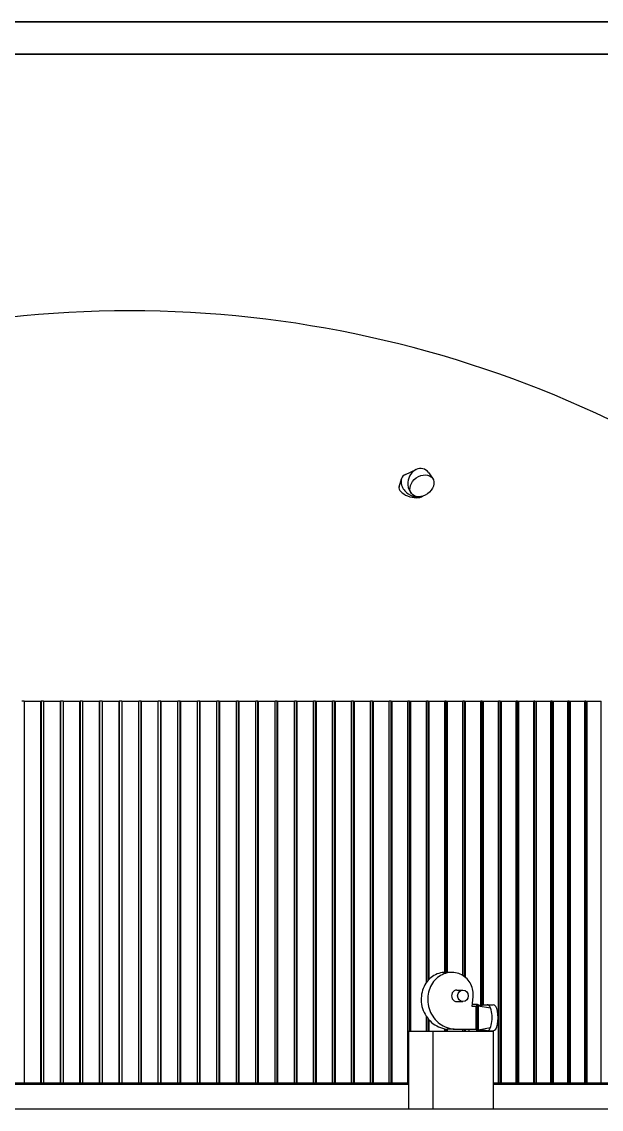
# Model space of a CAD drawing. Header units: millimetres. Extents: x -360063 to 84100, y -179792 to 59400.
# Drawn here: x 47751 to 56655, y 42700 to 59400 of the extents above; entities that cross this region are included whole.
import ezdxf

# ---------------------------------------------------------------- set-up
doc = ezdxf.new("R2010")
doc.units = ezdxf.units.MM
doc.header["$LTSCALE"] = 100
doc.layers.get('0').update_dxf_attribs({"lineweight": 18})
doc.layers.add('Border', color=7, linetype='Continuous', lineweight=35)
doc.layers.add('Visible', color=7, linetype='Continuous', lineweight=25)

# ---------------------------------------------------------------- blocks, each defined once
blk = doc.blocks.new('Borders Bigadan Border')
at = {"layer": 'Border'}
for p, q in [((0, 594), (841, 594)), ((836, 589), (20, 589))]:
    blk.add_line(p, q, dxfattribs=at)

msp = doc.modelspace()

# ---------------------------------------------------------------- linework, layer by layer
at = {"layer": 'Visible'}
for p, q in [((53646.19, 52449.72), (53812.65, 52525.85)), ((54001.06, 52475.66), (54062.44, 52389.88)), ((53547.6, 52257.78), (53584.04, 52378.5)), ((53720.58, 52180.25), (53737.15, 52157.1)), ((47786.35, 48965.17), (47750.97, 48965.17)), ((47786.35, 48965.17), (47786.35, 43100.17)), ((47786.35, 48965.17), (48045.64, 48965.17)), ((48045.64, 43100.17), (48045.64, 48965.17)), ((48045.64, 48965.17), (48049.17, 48965.17)), ((48085.44, 48965.17), (48049.17, 48965.17)), ((48049.17, 48965.17), (48049.17, 43100.17)), ((48085.44, 48965.17), (48085.44, 43100.17)), ((48085.44, 48965.17), (48345.32, 48965.17)), ((48345.32, 48965.17), (48348.06, 48965.17)), ((48345.32, 43100.17), (48345.32, 48965.17)), ((48385.2, 48965.17), (48348.06, 48965.17)), ((48348.06, 48965.17), (48348.06, 43100.17)), ((48385.2, 48965.17), (48385.2, 43100.17)), ((48385.2, 48965.17), (48645.54, 48965.17)), ((48645.54, 43100.17), (48645.54, 48965.17)), ((48645.54, 48965.17), (48647.5, 48965.17)), ((48685.48, 48965.17), (48647.5, 48965.17)), ((48647.5, 48965.17), (48647.5, 43100.17)), ((48685.48, 48965.17), (48685.48, 43100.17)), ((48685.48, 48965.17), (48946.15, 48965.17)), ((48946.15, 48965.17), (48947.32, 48965.17)), ((48946.15, 43100.17), (48946.15, 48965.17)), ((48986.13, 48965.17), (48947.32, 48965.17)), ((48947.32, 48965.17), (48947.32, 43100.17)), ((48986.13, 48965.17), (48986.13, 43100.17)), ((48986.13, 48965.17), (49247, 48965.17)), ((49247, 43100.17), (49247, 48965.17)), ((49247, 48965.17), (49247.38, 48965.17)), ((49287, 48965.17), (49247.38, 48965.17)), ((49247.38, 48965.17), (49247.38, 43100.17)), ((49287, 48965.17), (49287, 43100.17)), ((49287, 48965.17), (49547.93, 48965.17)), ((49587.51, 48965.17), (49547.93, 48965.17)), ((49547.93, 43100.17), (49547.93, 48965.17)), ((49587.51, 43100.17), (49587.51, 48965.17)), ((49587.51, 48965.17), (49587.93, 48965.17)), ((49587.93, 48965.17), (49587.93, 43100.17)), ((49587.93, 48965.17), (49848.79, 48965.17)), ((49887.56, 48965.17), (49848.79, 48965.17)), ((49848.79, 43100.17), (49848.79, 48965.17)), ((49887.56, 48965.17), (49888.77, 48965.17)), ((49887.56, 43100.17), (49887.56, 48965.17)), ((49888.77, 48965.17), (49888.77, 43100.17)), ((49888.77, 48965.17), (50149.43, 48965.17)), ((50187.36, 48965.17), (50149.43, 48965.17)), ((50149.43, 43100.17), (50149.43, 48965.17)), ((50187.36, 43100.17), (50187.36, 48965.17)), ((50187.36, 48965.17), (50189.36, 48965.17)), ((50189.36, 48965.17), (50189.36, 43100.17)), ((50189.36, 48965.17), (50449.68, 48965.17)), ((50486.77, 48965.17), (50449.68, 48965.17)), ((50449.68, 43100.17), (50449.68, 48965.17)), ((50486.77, 48965.17), (50489.56, 48965.17)), ((50486.77, 43100.17), (50486.77, 48965.17)), ((50489.56, 48965.17), (50489.56, 43100.17)), ((50489.56, 48965.17), (50749.41, 48965.17)), ((50785.62, 48965.17), (50749.41, 48965.17)), ((50749.41, 43100.17), (50749.41, 48965.17)), ((50785.62, 43100.17), (50785.62, 48965.17)), ((50785.62, 48965.17), (50789.2, 48965.17)), ((50789.2, 48965.17), (50789.2, 43100.17)), ((50789.2, 48965.17), (51048.45, 48965.17)), ((51083.77, 48965.17), (51048.45, 48965.17)), ((51048.45, 43100.17), (51048.45, 48965.17)), ((51083.77, 48965.17), (51088.14, 48965.17)), ((51083.77, 43100.17), (51083.77, 48965.17)), ((51088.14, 48965.17), (51088.14, 43100.17)), ((51088.14, 48965.17), (51346.65, 48965.17)), ((51381.07, 48965.17), (51346.65, 48965.17)), ((51346.65, 43100.17), (51346.65, 48965.17)), ((51381.07, 43100.17), (51381.07, 48965.17)), ((51381.07, 48965.17), (51386.22, 48965.17)), ((51386.22, 48965.17), (51386.22, 43100.17)), ((51386.22, 48965.17), (51643.86, 48965.17)), ((51677.36, 48965.17), (51643.86, 48965.17)), ((51643.86, 43100.17), (51643.86, 48965.17)), ((51677.36, 48965.17), (51683.28, 48965.17)), ((51677.36, 43100.17), (51677.36, 48965.17)), ((51683.28, 48965.17), (51683.28, 43100.17)), ((51683.28, 48965.17), (51939.93, 48965.17)), ((51972.49, 48965.17), (51939.93, 48965.17)), ((51939.93, 43100.17), (51939.93, 48965.17)), ((51972.49, 43100.17), (51972.49, 48965.17)), ((51972.49, 48965.17), (51979.19, 48965.17)), ((51979.19, 48965.17), (51979.19, 43100.17)), ((51979.19, 48965.17), (52234.71, 48965.17)), ((52266.3, 48965.17), (52234.71, 48965.17)), ((52234.71, 43100.17), (52234.71, 48965.17)), ((52266.3, 48965.17), (52273.79, 48965.17)), ((52266.3, 43100.17), (52266.3, 48965.17)), ((52273.79, 48965.17), (52273.79, 43100.17)), ((52273.79, 48965.17), (52528.04, 48965.17)), ((52558.66, 48965.17), (52528.04, 48965.17)), ((52528.04, 43100.17), (52528.04, 48965.17)), ((52558.66, 43100.17), (52558.66, 48965.17)), ((52558.66, 48965.17), (52566.92, 48965.17)), ((52566.92, 48965.17), (52566.92, 43100.17)), ((52566.92, 48965.17), (52819.78, 48965.17)), ((52849.41, 48965.17), (52819.78, 48965.17)), ((52819.78, 43100.17), (52819.78, 48965.17)), ((52849.41, 48965.17), (52858.43, 48965.17)), ((52849.41, 43100.17), (52849.41, 48965.17)), ((52858.43, 48965.17), (52858.43, 43100.17)), ((52858.43, 48965.17), (53109.78, 48965.17)), ((53138.41, 48965.17), (53109.78, 48965.17)), ((53109.78, 43100.17), (53109.78, 48965.17)), ((53138.41, 43100.17), (53138.41, 48965.17)), ((53138.41, 48965.17), (53148.19, 48965.17)), ((53148.19, 48965.17), (53148.19, 43100.17)), ((53148.19, 48965.17), (53397.89, 48965.17)), ((53425.49, 48965.17), (53397.89, 48965.17)), ((53397.89, 43100.17), (53397.89, 48965.17)), ((53425.49, 48965.17), (53436.03, 48965.17)), ((53425.49, 43100.17), (53425.49, 48965.17)), ((53436.03, 48965.17), (53436.03, 43100.17)), ((53436.03, 48965.17), (53683.96, 48965.17)), ((53710.53, 48965.17), (53683.96, 48965.17)), ((53683.96, 43100.17), (53683.96, 48965.17)), ((53710.53, 48965.17), (53721.82, 48965.17)), ((53710.53, 43900.17), (53710.53, 48965.17)), ((53721.82, 48965.17), (53721.82, 43900.17)), ((53721.82, 48965.17), (53967.84, 48965.17)), ((53993.37, 48965.17), (53967.84, 48965.17)), ((53967.84, 44643.67), (53967.84, 48965.17)), ((53993.37, 48965.17), (54005.4, 48965.17)), ((53993.37, 44676.27), (53993.37, 48965.17)), ((54005.4, 48965.17), (54005.4, 44689.5)), ((54005.4, 48965.17), (54249.4, 48965.17)), ((54273.86, 48965.17), (54249.4, 48965.17)), ((54249.4, 44801.96), (54249.4, 48965.17)), ((54273.86, 44802.1), (54273.86, 48965.17)), ((54273.86, 48965.17), (54286.64, 48965.17)), ((54286.64, 48965.17), (54286.64, 44802.1)), ((54286.64, 48965.17), (54528.48, 48965.17)), ((54551.87, 48965.17), (54528.48, 48965.17)), ((54528.48, 44754.2), (54528.48, 48965.17)), ((54551.87, 48965.17), (54565.38, 48965.17)), ((54551.87, 44738.39), (54551.87, 48965.17)), ((54565.38, 48965.17), (54565.38, 44727.84)), ((54565.38, 48965.17), (54804.95, 48965.17)), ((54827.26, 48965.17), (54804.95, 48965.17)), ((54804.95, 44298.01), (54804.95, 48965.17)), ((54827.26, 44299.63), (54827.26, 48965.17)), ((54827.26, 48965.17), (54841.49, 48965.17)), ((54841.49, 48965.17), (54841.49, 44300.67)), ((54841.49, 48965.17), (55078.66, 48965.17)), ((55099.87, 48965.17), (55078.66, 48965.17)), ((55078.66, 43100.17), (55078.66, 48965.17)), ((55099.87, 48965.17), (55114.83, 48965.17)), ((55099.87, 43100.17), (55099.87, 48965.17)), ((55114.83, 48965.17), (55114.83, 43100.17)), ((55114.83, 48965.17), (55349.47, 48965.17)), ((55369.58, 48965.17), (55349.47, 48965.17)), ((55349.47, 43100.17), (55349.47, 48965.17)), ((55369.58, 43100.17), (55369.58, 48965.17)), ((55369.58, 48965.17), (55385.24, 48965.17)), ((55385.24, 48965.17), (55385.24, 43100.17)), ((55385.24, 48965.17), (55617.25, 48965.17)), ((55636.24, 48965.17), (55617.25, 48965.17)), ((55617.25, 43100.17), (55617.25, 48965.17)), ((55636.24, 48965.17), (55652.61, 48965.17)), ((55636.24, 43100.17), (55636.24, 48965.17)), ((55652.61, 48965.17), (55652.61, 43100.17)), ((55652.61, 48965.17), (55881.86, 48965.17)), ((55899.73, 48965.17), (55881.86, 48965.17)), ((55881.86, 43100.17), (55881.86, 48965.17)), ((55899.73, 43100.17), (55899.73, 48965.17)), ((55899.73, 48965.17), (55916.79, 48965.17)), ((55916.79, 48965.17), (55916.79, 43100.17)), ((55916.79, 48965.17), (56143.17, 48965.17)), ((56159.89, 48965.17), (56143.17, 48965.17)), ((56143.17, 43100.17), (56143.17, 48965.17)), ((56159.89, 48965.17), (56177.64, 48965.17)), ((56159.89, 43100.17), (56159.89, 48965.17)), ((56177.64, 48965.17), (56177.64, 43100.17)), ((56177.64, 48965.17), (56401.03, 48965.17)), ((56416.61, 48965.17), (56401.03, 48965.17)), ((56401.03, 43100.17), (56401.03, 48965.17)), ((56416.61, 43100.17), (56416.61, 48965.17)), ((56416.61, 48965.17), (56435.04, 48965.17)), ((56435.04, 48965.17), (56435.04, 43100.17)), ((56435.04, 48965.17), (56655.32, 48965.17)), ((56655.32, 43100.17), (56655.32, 48965.17)), ((54359.28, 44802.1), (54258.89, 44802.1)), ((54436.84, 44530.17), (54530.56, 44530.17)), ((54670.84, 44280.17), (54687.17, 44425.17)), ((54436.84, 44354.17), (54530.56, 44354.17)), ((54731.29, 44280.17), (54670.84, 44280.17)), ((54744.07, 44310.17), (54674.22, 44310.17)), ((54731.29, 43930.17), (54731.29, 44280.17)), ((54744.07, 43900.17), (54744.07, 44310.17)), ((54753.36, 44310.17), (54744.07, 44310.17)), ((54753.36, 43900.17), (54753.36, 44310.17)), ((54753.36, 44310.17), (54762.65, 44310.17)), ((54753.36, 43900.17), (54753.36, 44310.17)), ((54762.65, 44310.17), (54762.65, 43900.17)), ((54762.65, 44289), (54951.25, 44259.27)), ((54904.03, 44305.17), (54996.91, 44305.17)), ((53967.84, 43900.17), (53967.84, 44125.18)), ((53993.37, 43900.17), (53993.37, 44090.64)), ((54005.4, 44076.46), (54005.4, 43900.17)), ((54249.4, 43900.17), (54249.4, 43936.3)), ((54273.86, 43900.17), (54273.86, 43932.35)), ((54286.64, 43930.87), (54286.64, 43900.17)), ((54394.58, 43930.17), (54294.2, 43930.17)), ((54394.58, 43930.17), (54731.29, 43930.17)), ((54528.48, 43900.17), (54528.48, 43930.17)), ((54551.87, 43900.17), (54551.87, 43930.17)), ((54565.38, 43930.17), (54565.38, 43900.17)), ((54618.13, 43930.17), (54618.13, 43900.17)), ((54762.65, 43921.45), (54952.63, 43954.22)), ((53694.75, 43900.17), (54065.17, 43900.17)), ((53694.75, 43900.17), (53694.75, 42700.17)), ((54065.17, 43900.17), (54994.03, 43900.17)), ((54065.17, 43900.17), (54065.17, 42700.17)), ((54804.95, 43900.17), (54804.95, 43912.26)), ((54827.26, 43900.17), (54827.26, 43910.66)), ((54841.49, 43909.63), (54841.49, 43900.17)), ((54904.03, 43905.17), (54996.91, 43905.17)), ((54994.03, 43900.17), (54994.03, 42700.17)), ((53694.75, 43100.17), (36037.48, 43100.17)), ((62779.48, 43100.17), (54994.03, 43100.17)), ((53694.75, 43080.17), (36003.28, 43080.17)), ((62893.48, 43080.17), (54994.03, 43080.17)), ((53694.75, 42700.17), (37789.04, 42700.17)), ((54065.17, 42700.17), (53694.75, 42700.17)), ((54994.03, 42700.17), (54065.17, 42700.17)), ((62893.48, 42700.17), (54994.03, 42700.17))]:
    msp.add_line(p, q, dxfattribs=at)
msp.add_arc((49408.48, 37851.75), 17108.42, 40.510533, 139.489467, dxfattribs=at)
for centre, major_axis, ratio, start_param, end_param in [((53764.38, 52283.85), (157.11, -137.1), 0.72664048, 2.8243681, 4.01803139), ((53860.82, 52327.96), (55.42, 208.03), 0.81330907, 5.69268115, 8.06735276), ((53764.38, 52283.85), (157.11, -137.1), 0.72664048, 4.01803139, 5.6784848), ((53860.82, 52327.96), (55.42, 208.03), 0.81330907, 1.78416745, 2.55108849), ((53739.07, 52199.99), (-191.47, 57.79), 0.48225272, 0, 2.81115221), ((54436.84, 44442.17), (0, -88), 0.92886373, 3.14159265, 6.28318531), ((54904.03, 44105.17), (0, 200), 0.37042162, 5.93648889, 6.31034541), ((54904.03, 44105.17), (0, 200), 0.37042162, 5.59203492, 5.93648889), ((54904.03, 44105.17), (0, 200), 0.37042162, 5.35050247, 5.59203492), ((54996.91, 44105.17), (0, 200), 0.37042162, 3.14159265, 6.28318531), ((54904.03, 44105.17), (0, 200), 0.37042162, 4.09526271, 5.35050247), ((54904.03, 44105.17), (0, -200), 0.37042162, 0.36907625, 0.71553289), ((54904.03, 44105.17), (0, 200), 0.37042162, 3.85712555, 4.09526271), ((54904.03, 44105.17), (0, -200), 0.37042162, 6.25627711, 6.65226156)]:
    msp.add_ellipse(centre, major_axis=major_axis, ratio=ratio, start_param=start_param, end_param=end_param, dxfattribs=at)
for centre, major_axis, ratio in [((53899.8, 52273.49), (162.64, 116.39), 0.74258815), ((54530.56, 44442.17), (0, -88), 0.92886373)]:
    msp.add_ellipse(centre, major_axis=major_axis, ratio=ratio, dxfattribs=at)
for points, knots in [([(54258.89, 44802.09), (54243.15, 44802.09), (54227.3, 44800.95), (54211.5, 44798.64), (54176.68, 44793.56), (54142.07, 44782.79), (54109.24, 44766.51), (54076.6, 44750.32), (54045.73, 44728.68), (54018.13, 44702.25), (53990.71, 44676.02), (53966.52, 44645.07), (53946.78, 44610.52), (53927.16, 44576.16), (53911.95, 44538.26), (53902.06, 44498.26), (53892.21, 44458.49), (53887.63, 44416.66), (53888.76, 44374.46), (53889.89, 44332.49), (53896.68, 44290.17), (53909.13, 44249.29), (53921.87, 44207.43), (53940.53, 44167.09), (53964.58, 44130.12), (53987.81, 44094.41), (54016.07, 44061.87), (54048.4, 44033.98), (54080.59, 44006.22), (54116.82, 43983.07), (54155.79, 43965.71), (54194.56, 43948.43), (54236.04, 43936.87), (54278.66, 43931.75), (54283.82, 43931.13), (54289, 43930.6), (54294.2, 43930.17)], [1.67128386, 1.67128386, 1.67128386, 1.67128386, 1.80482368, 1.80482368, 1.80482368, 2.09889937, 2.09889937, 2.09889937, 2.39122859, 2.39122859, 2.39122859, 2.68150144, 2.68150144, 2.68150144, 2.97015145, 2.97015145, 2.97015145, 3.25724244, 3.25724244, 3.25724244, 3.54283528, 3.54283528, 3.54283528, 3.8352237, 3.8352237, 3.8352237, 4.11764843, 4.11764843, 4.11764843, 4.39879151, 4.39879151, 4.39879151, 4.67849581, 4.67849581, 4.67849581, 4.71238898, 4.71238898, 4.71238898, 4.71238898]), ([(54687.17, 44425.17), (54690.79, 44457.3), (54689.81, 44490.63), (54683.93, 44523.57), (54678.1, 44556.29), (54667.45, 44588.6), (54652.18, 44618.9), (54637, 44648.99), (54617.27, 44677.08), (54593.62, 44701.67), (54570.14, 44726.09), (54542.8, 44747.05), (54512.67, 44763.32), (54482.73, 44779.49), (54450.05, 44791.02), (54415.98, 44797.09), (54382.12, 44803.13), (54346.91, 44803.76), (54311.88, 44798.64), (54277.07, 44793.56), (54242.45, 44782.79), (54209.62, 44766.51), (54176.98, 44750.32), (54146.12, 44728.68), (54118.51, 44702.25), (54091.1, 44676.02), (54066.9, 44645.07), (54047.17, 44610.52), (54027.54, 44576.16), (54012.34, 44538.26), (54002.44, 44498.26), (53992.6, 44458.49), (53988.01, 44416.66), (53989.15, 44374.46), (53990.28, 44332.49), (53997.07, 44290.17), (54009.51, 44249.29), (54022.25, 44207.43), (54040.91, 44167.09), (54064.97, 44130.12), (54088.2, 44094.41), (54116.45, 44061.87), (54148.79, 44033.98), (54180.98, 44006.22), (54217.21, 43983.07), (54256.18, 43965.71), (54294.95, 43948.43), (54336.42, 43936.87), (54379.04, 43931.75), (54384.2, 43931.13), (54389.39, 43930.6), (54394.58, 43930.17)], [0, 0, 0, 0, 0.30597206, 0.30597206, 0.30597206, 0.60977361, 0.60977361, 0.60977361, 0.91148526, 0.91148526, 0.91148526, 1.21118329, 1.21118329, 1.21118329, 1.50893995, 1.50893995, 1.50893995, 1.80482368, 1.80482368, 1.80482368, 2.09889937, 2.09889937, 2.09889937, 2.39122859, 2.39122859, 2.39122859, 2.68150144, 2.68150144, 2.68150144, 2.97015145, 2.97015145, 2.97015145, 3.25724244, 3.25724244, 3.25724244, 3.54283528, 3.54283528, 3.54283528, 3.8352237, 3.8352237, 3.8352237, 4.11764843, 4.11764843, 4.11764843, 4.39879151, 4.39879151, 4.39879151, 4.67849581, 4.67849581, 4.67849581, 4.71238898, 4.71238898, 4.71238898, 4.71238898]), ([(54762.65, 44294.98), (54764.62, 44295.12), (54766.58, 44295.26), (54780.24, 44296.23), (54791.78, 44297.06), (54820.94, 44299.17), (54838.45, 44300.44), (54871.32, 44302.85), (54886.68, 44303.97), (54902.02, 44305.1)], [10.4007225, 10.4007225, 10.4007225, 10.4007225, 11.00067676, 11.00067676, 14.59338143, 14.59338143, 20.16441577, 20.16441577, 25.09754292, 25.09754292, 25.09754292, 25.09754292]), ([(54902.04, 43905.24), (54870.68, 43907.52), (54839.23, 43909.8), (54792.59, 43913.15), (54777.73, 43914.21), (54762.65, 43915.27)], [0, 0, 0, 0, 10.00238956, 10.00238956, 14.59191616, 14.59191616, 14.59191616, 14.59191616])]:
    msp.add_open_spline(points, degree=3, knots=knots, dxfattribs=at)

# ---------------------------------------------------------------- block references
at = {"xscale": 100, "yscale": 100, "zscale": 100}
msp.add_blockref('Borders Bigadan Border', (0, 0), dxfattribs=at)

doc.saveas('drawing.dxf')
